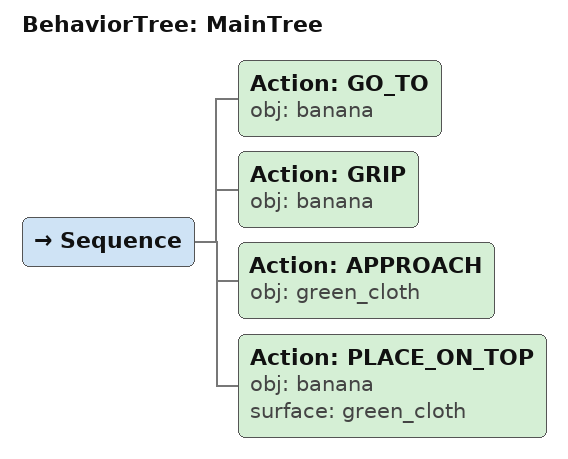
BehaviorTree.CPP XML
<root main_tree_to_execute="MainTree">
  <BehaviorTree ID="MainTree">
    <Sequence>
      <!-- Go to banana -->
      <Action ID="GO_TO" obj="banana" />
      <!-- Grip banana -->
      <Action ID="GRIP" obj="banana" />
      <!-- Approach green_cloth -->
      <Action ID="APPROACH" obj="green_cloth" />
      <!-- Place banana on green_cloth -->
      <Action ID="PLACE_ON_TOP" obj="banana" surface="green_cloth" />
    </Sequence>
  </BehaviorTree>
</root>
